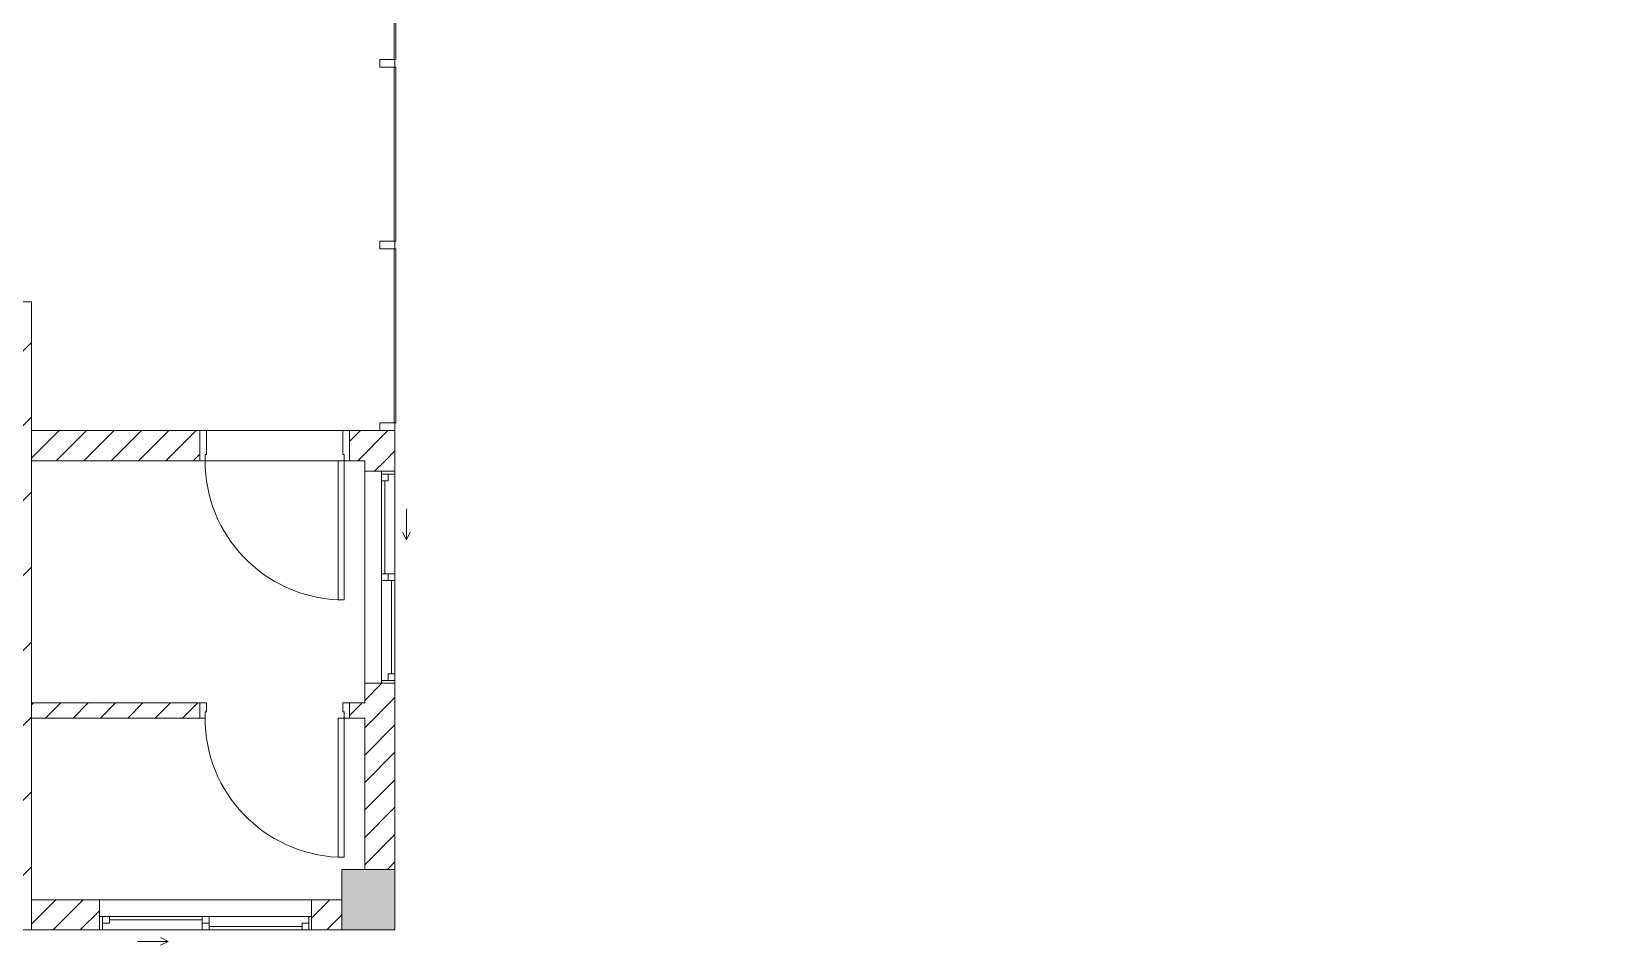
# Model space of a CAD drawing. Header units: millimetres. Extents: x 32270 to 221883, y 3811 to 78637.
# Drawn here: x 136931 to 147381, y 17135 to 23171 of the extents above; entities that cross this region are included whole.
import ezdxf

# ---------------------------------------------------------------- set-up
doc = ezdxf.new("R2010")
doc.units = ezdxf.units.MM
for name, color, linetype, lineweight in [('A-DETL-GENF-5', 20, 'Continuous', 9), ('A-DETL-GENF-6', 130, 'Continuous', 9), ('A-DETL-THIN-2', 151, 'Continuous', 9), ('A-DOOR-FRAM-2', 130, 'Continuous', 9), ('A-FLOR-1', 130, 'Continuous', 9), ('A-GLAZ-5', 130, 'Continuous', 9), ('A-GLAZ-CURT-4', 130, 'Continuous', 9), ('A-GLAZ-CWMG-1', 130, 'Continuous', 9), ('A-WALL-1', 130, 'Continuous', 9), ('A-WALL-PATT-3', 130, 'Continuous', 9), ('A_1404_dwg-1', 130, 'Continuous', 9), ('S-COLS-1', 130, 'Continuous', 9), ('S-COLS-2', 130, 'Continuous', 9)]:
    doc.layers.add(name, color=color, linetype=linetype, lineweight=lineweight)
pattern_1 = [(45, (0, 0), (-90.50967, 90.50967), [])]

# ---------------------------------------------------------------- blocks, each defined once
blk = doc.blocks.new('A_1404_dwg_NCV_TKTC_KET CAU_rvt-1-TKTC_MB HOÀN THIỆN SÀN TẦNG 3-4-4819833-KeyPlan-CH3A')
at = {"layer": 'S-COLS-1'}
blk.add_hatch(color=256, dxfattribs=at).paths.add_polyline_path([(44803, 17237), (44803, 17637), (44453, 17637), (44453, 17237)])
at = {"layer": 'S-COLS-2', "flags": 128}
blk.add_lwpolyline([(44453, 17237), (44803, 17237), (44803, 17637), (44453, 17637)], close=True, dxfattribs=at)
blk = doc.blocks.new('A_1404_dwg_System Panel - Glazed-1286806-TKTC_MB HOÀN THIỆN SÀN TẦNG 3-4-4819969-KeyPlan-CH3A')
at = {"layer": 'A-GLAZ-CURT-4', "flags": 128}
blk.add_lwpolyline([(44809, 21787), (44809, 22937), (44797, 22937), (44797, 21787)], close=True, dxfattribs=at)
blk = doc.blocks.new('A_1404_dwg_Rectangular Mullion - 50 x 100mm-1286804-TKTC_MB HOÀN THIỆN SÀN TẦNG 3-4-4819972-KeyPlan-CH3A')
at = {"layer": 'A-GLAZ-CWMG-1', "flags": 128}
blk.add_lwpolyline([(44803, 21737), (44803, 21787), (44703, 21787), (44703, 21737)], close=True, dxfattribs=at)
blk = doc.blocks.new('A_1404_dwg_1_FAMILY RVT - W01-WxH 1400x1400xmm-V4-TKTC_MB HOÀN THIỆN SÀN TẦNG 3-4-4819953-KeyPlan-CH3A')
at = {"layer": 'A-GLAZ-5'}
for p, q in [((127253, 75616), (127164, 75616)), ((127230, 75572), (127230, 74958)), ((127208, 74913), (127208, 74958)), ((127253, 74958), (127253, 74913)), ((127186, 74913), (127186, 74299)), ((127329, 74687), (127329, 74484)), ((127253, 74254), (127164, 74254))]:
    blk.add_line(p, q, dxfattribs=at)
at = {"layer": 'A-GLAZ-5', "flags": 128}
for points in [[(127253, 75635), (127053, 75635), (127053, 74235), (127253, 74235), (127253, 75635), (127253, 75572)], [(127164, 75635), (127164, 75616), (127164, 74958), (127164, 74913), (127164, 74299), (127164, 74235)], [(127164, 74958), (127253, 74958), (127253, 75572), (127208, 75572), (127208, 75616)], [(127164, 74913), (127253, 74913), (127253, 74254), (127253, 74235)], [(127354, 74636), (127329, 74687), (127303, 74636)], [(127208, 74254), (127208, 74299), (127164, 74299)]]:
    blk.add_lwpolyline(points, dxfattribs=at)
blk = doc.blocks.new('A_1404_dwg_Rectangular Mullion - 50 x 100mm-1286811-TKTC_MB HOÀN THIỆN SÀN TẦNG 3-4-4819975-KeyPlan-CH3A')
at = {"layer": 'A-GLAZ-CWMG-1', "flags": 128}
blk.add_lwpolyline([(116153, 24527), (116153, 24477), (116253, 24477), (116253, 24527)], close=True, dxfattribs=at)
blk = doc.blocks.new('A_1404_dwg_FD_04 - FD_04-900x2200mm-2435752-TKTC_MB HOÀN THIỆN SÀN TẦNG 3-4-4820048-KeyPlan-CH3A')
at = {"layer": 'A-DETL-GENF-6', "flags": 128}
blk.add_lwpolyline([(44468, 19417), (44468, 20337), (44428, 20337), (44428, 19417)], close=True, dxfattribs=at)
at = {"layer": 'A-DETL-GENF-6'}
blk.add_arc((44468, 20337), 920, 180, 267.5081, dxfattribs=at)
at = {"layer": 'A-DOOR-FRAM-2', "flags": 128}
for points in [[(43548, 20337), (43513, 20337), (43513, 20537), (43558, 20537), (43558, 20377), (43548, 20377)], [(44458, 20377), (44458, 20537), (44503, 20537), (44503, 20337), (44468, 20337), (44468, 20377)]]:
    blk.add_lwpolyline(points, close=True, dxfattribs=at)
blk = doc.blocks.new('A_1404_dwg_FD_04 - FD_04-900x2200mm-4730700-TKTC_MB HOÀN THIỆN SÀN TẦNG 3-4-4820049-KeyPlan-CH3A')
at = {"layer": 'A-DETL-GENF-6', "flags": 128}
blk.add_lwpolyline([(44468, 17717), (44468, 18637), (44428, 18637), (44428, 17717)], close=True, dxfattribs=at)
at = {"layer": 'A-DETL-GENF-6'}
blk.add_arc((44468, 18637), 920, 180, 267.5081, dxfattribs=at)
at = {"layer": 'A-DOOR-FRAM-2', "flags": 128}
for points in [[(43548, 18637), (43513, 18637), (43513, 18737), (43558, 18737), (43558, 18677), (43548, 18677)], [(44458, 18677), (44458, 18737), (44503, 18737), (44503, 18637), (44468, 18637), (44468, 18677)]]:
    blk.add_lwpolyline(points, close=True, dxfattribs=at)
blk = doc.blocks.new('A_1404_dwg_1_FAMILY RVT - W01-WxH 1400x1400xmm-V168-TKTC_MB HOÀN THIỆN SÀN TẦNG 3-4-4820050-KeyPlan-CH3A')
at = {"layer": 'A-GLAZ-5'}
for p, q in [((44803, 20248), (44714, 20248)), ((44736, 19589), (44736, 20203)), ((44879, 19815), (44879, 20019)), ((44758, 19589), (44758, 19545)), ((44780, 18930), (44780, 19545)), ((44803, 19545), (44803, 19589)), ((44803, 18867), (44803, 18930)), ((44803, 18886), (44714, 18886))]:
    blk.add_line(p, q, dxfattribs=at)
at = {"layer": 'A-GLAZ-5', "flags": 128}
blk.add_lwpolyline([(44603, 18867), (44603, 20267), (44803, 20267), (44803, 18867)], close=True, dxfattribs=at)
for points in [[(44714, 18867), (44714, 18886), (44714, 19545), (44714, 19589), (44714, 20203), (44714, 20267)], [(44714, 19589), (44803, 19589), (44803, 20248), (44803, 20267)], [(44758, 20248), (44758, 20203), (44714, 20203)], [(44904, 19866), (44879, 19815), (44853, 19866)], [(44714, 19545), (44803, 19545), (44803, 18930), (44758, 18930), (44758, 18886)]]:
    blk.add_lwpolyline(points, dxfattribs=at)
blk = doc.blocks.new('A_1404_dwg-4819832-KeyPlan-CH3A')
at = {"layer": 'A-WALL-PATT-3'}
h = blk.add_hatch(dxfattribs=at)
h.set_pattern_fill('FP_35', color=256, style=0, pattern_type=2)
h.set_pattern_definition(pattern_1)
h.paths.add_polyline_path([(44803, 20337), (44803, 20537), (44503, 20537), (44503, 20337)])
h.paths.add_polyline_path([(43513, 20337), (43513, 20537), (42403, 20537), (42403, 20337)])
h = blk.add_hatch(dxfattribs=at)
h.set_pattern_fill('FP_35', color=256, style=0, pattern_type=2)
h.set_pattern_definition(pattern_1)
h.paths.add_polyline_path([(44603, 17637), (44803, 17637), (44803, 18867), (44603, 18867), (44603, 18637)])
h.paths.add_polyline_path([(44603, 20267), (44803, 20267), (44803, 20337), (44603, 20337)])
h = blk.add_hatch(dxfattribs=at)
h.set_pattern_fill('FP_35', color=256, style=0, pattern_type=2)
h.set_pattern_definition(pattern_1)
h.paths.add_polyline_path([(42403, 18637), (43513, 18637), (43513, 18737), (42403, 18737)])
h.paths.add_polyline_path([(44603, 18637), (44603, 18737), (44503, 18737), (44503, 18637)])
h = blk.add_hatch(dxfattribs=at)
h.set_pattern_fill('FP_35', color=256, style=0, pattern_type=2)
h.set_pattern_definition(pattern_1)
h.paths.add_polyline_path([(42553, 17237), (42553, 17437), (42403, 17437), (42403, 17237)])
h = blk.add_hatch(dxfattribs=at)
h.set_pattern_fill('FP_35', color=256, style=0, pattern_type=2)
h.set_pattern_definition(pattern_1)
h.paths.add_polyline_path([(44453, 17237), (44453, 17437), (44253, 17437), (44253, 17237)])
h.paths.add_polyline_path([(42853, 17237), (42853, 17437), (42553, 17437), (42553, 17237)])
at = {"layer": 'A-FLOR-1'}
for p, q in [((43558, 20537), (44458, 20537)), ((44468, 20337), (43548, 20337)), ((42403, 17437), (44453, 17437))]:
    blk.add_line(p, q, dxfattribs=at)
at = {"layer": 'A-WALL-1'}
for p, q in [((44803, 17637), (44803, 18867)), ((44603, 17637), (44803, 17637)), ((42853, 17437), (42403, 17437)), ((44453, 17437), (44253, 17437)), ((44453, 17237), (44453, 17437)), ((42403, 17237), (42853, 17237)), ((44253, 17237), (44453, 17237))]:
    blk.add_line(p, q, dxfattribs=at)
at = {"layer": 'A-WALL-1', "flags": 128}
for points in [[(42403, 20337), (43513, 20337), (43513, 20537), (42403, 20537)], [(44803, 20267), (44803, 20537), (44503, 20537), (44503, 20337), (44603, 20337), (44603, 20267)], [(44603, 18867), (44603, 18737), (44503, 18737), (44503, 18637), (44603, 18637), (44603, 17637)], [(42403, 18637), (43513, 18637), (43513, 18737), (42403, 18737)]]:
    blk.add_lwpolyline(points, dxfattribs=at)
for name, p in [('A_1404_dwg_NCV_TKTC_KET CAU_rvt-1-TKTC_MB HOÀN THIỆN SÀN TẦNG 3-4-4819833-KeyPlan-CH3A', (0, 0)), ('A_1404_dwg_System Panel - Glazed-1286806-TKTC_MB HOÀN THIỆN SÀN TẦNG 3-4-4819969-KeyPlan-CH3A', (0, 1200)), ('A_1404_dwg_Rectangular Mullion - 50 x 100mm-1286804-TKTC_MB HOÀN THIỆN SÀN TẦNG 3-4-4819972-KeyPlan-CH3A', (0, 1200)), ('A_1404_dwg_System Panel - Glazed-1286806-TKTC_MB HOÀN THIỆN SÀN TẦNG 3-4-4819969-KeyPlan-CH3A', (0, 0)), ('A_1404_dwg_Rectangular Mullion - 50 x 100mm-1286804-TKTC_MB HOÀN THIỆN SÀN TẦNG 3-4-4819972-KeyPlan-CH3A', (0, 0)), ('A_1404_dwg_System Panel - Glazed-1286806-TKTC_MB HOÀN THIỆN SÀN TẦNG 3-4-4819969-KeyPlan-CH3A', (0, -1200)), ('A_1404_dwg_FD_04 - FD_04-900x2200mm-2435752-TKTC_MB HOÀN THIỆN SÀN TẦNG 3-4-4820048-KeyPlan-CH3A', (0, 0)), ('A_1404_dwg_1_FAMILY RVT - W01-WxH 1400x1400xmm-V168-TKTC_MB HOÀN THIỆN SÀN TẦNG 3-4-4820050-KeyPlan-CH3A', (0, 0)), ('A_1404_dwg_FD_04 - FD_04-900x2200mm-4730700-TKTC_MB HOÀN THIỆN SÀN TẦNG 3-4-4820049-KeyPlan-CH3A', (0, 0))]:
    blk.add_blockref(name, p)
for name, p, rotation in [('A_1404_dwg_Rectangular Mullion - 50 x 100mm-1286811-TKTC_MB HOÀN THIỆN SÀN TẦNG 3-4-4819975-KeyPlan-CH3A', (160955, 45064), 180), ('A_1404_dwg_1_FAMILY RVT - W01-WxH 1400x1400xmm-V4-TKTC_MB HOÀN THIỆN SÀN TẦNG 3-4-4819953-KeyPlan-CH3A', (-31383, 144490), 270)]:
    blk.add_blockref(name, p, dxfattribs=dict(rotation=rotation))

msp = doc.modelspace()

# ---------------------------------------------------------------- hatches: boundary and pattern name
at = {"layer": 'A-DETL-GENF-5'}
h = msp.add_hatch(dxfattribs=at)
h.set_pattern_fill('FP_36', color=256, style=0, pattern_type=2)
h.set_pattern_definition([(45, (94528.7, 0), (-247.4874, 247.4874), [])])
h.paths.add_polyline_path([(136931.3, 17236.9), (136931.3, 21386.9), (136581.3, 21386.9), (136581.3, 25431.8), (128181.2, 25431.8), (128181.2, 19136.9), (130681.2, 19136.9), (130681.2, 17436.9), (128181.2, 17436.9), (128181.2, 17236.9), (133937.7, 17236.9)])
h.paths.add_polyline_path([(213031.2, 17236.9), (221781.2, 17236.9), (221781.2, 17436.9), (219281.3, 17436.9), (219281.3, 19136.9), (221781.2, 19136.9), (221781.2, 25431.8), (213381.2, 25431.8), (213381.2, 21386.9), (213031.2, 21386.9), (213031.2, 21174.2)])
h.paths.add_polyline_path([(136931.3, 25642.1), (136931.3, 29792.1), (136581.3, 29792.1), (136581.3, 33836.9), (128181.2, 33836.9), (128181.2, 27542.1), (130681.2, 27542.1), (130681.2, 25842.1), (128181.2, 25842.1), (128181.2, 25642.1), (133937.7, 25642.1)])
h.paths.add_polyline_path([(213031.2, 25642.1), (221781.2, 25642.1), (221781.2, 25842.1), (219281.3, 25842.1), (219281.3, 27542.1), (221781.2, 27542.1), (221781.2, 33836.9), (213381.2, 33836.9), (213381.2, 29792.1), (213031.2, 29792.1), (213031.2, 29255)])
h.paths.add_polyline_path([(218951.8, 37242.1), (221781.2, 37242.1), (221781.2, 43536.9), (219281.3, 43536.9), (219281.3, 45236.9), (221781.2, 45236.9), (221781.2, 45436.9), (213031.2, 45436.9), (213031.2, 41286.9), (213381.2, 41286.9), (213381.2, 37242.1), (216020.3, 37242.1)])
h.paths.add_polyline_path([(133937.7, 37242.1), (136581.3, 37242.1), (136581.3, 41286.9), (136931.3, 41286.9), (136931.3, 45436.9), (128181.2, 45436.9), (128181.2, 45236.9), (130681.2, 45236.9), (130681.2, 43536.9), (128181.2, 43536.9), (128181.2, 37242.1), (131006.2, 37242.1)])
h.paths.add_polyline_path([(221781.2, 45452.1), (221781.2, 51746.9), (219281.3, 51746.9), (219281.3, 53446.9), (221781.2, 53446.9), (221781.2, 53646.9), (213031.2, 53646.9), (213031.2, 49496.9), (213381.2, 49496.9), (213381.2, 45452.1), (216020.3, 45452.1)])

# ---------------------------------------------------------------- linework, layer by layer
at = {"layer": 'A-DETL-THIN-2'}
for p, q in [((136931.3, 21386.9), (136581.3, 21386.9)), ((136931.3, 17236.9), (136931.3, 21386.9)), ((128181.2, 17236.9), (136931.3, 17236.9))]:
    msp.add_line(p, q, dxfattribs=at)

# ---------------------------------------------------------------- block references
at = {"layer": 'A_1404_dwg-1'}
msp.add_blockref('A_1404_dwg-4819832-KeyPlan-CH3A', (94528.7, 0), dxfattribs=at)

doc.saveas('drawing.dxf')
